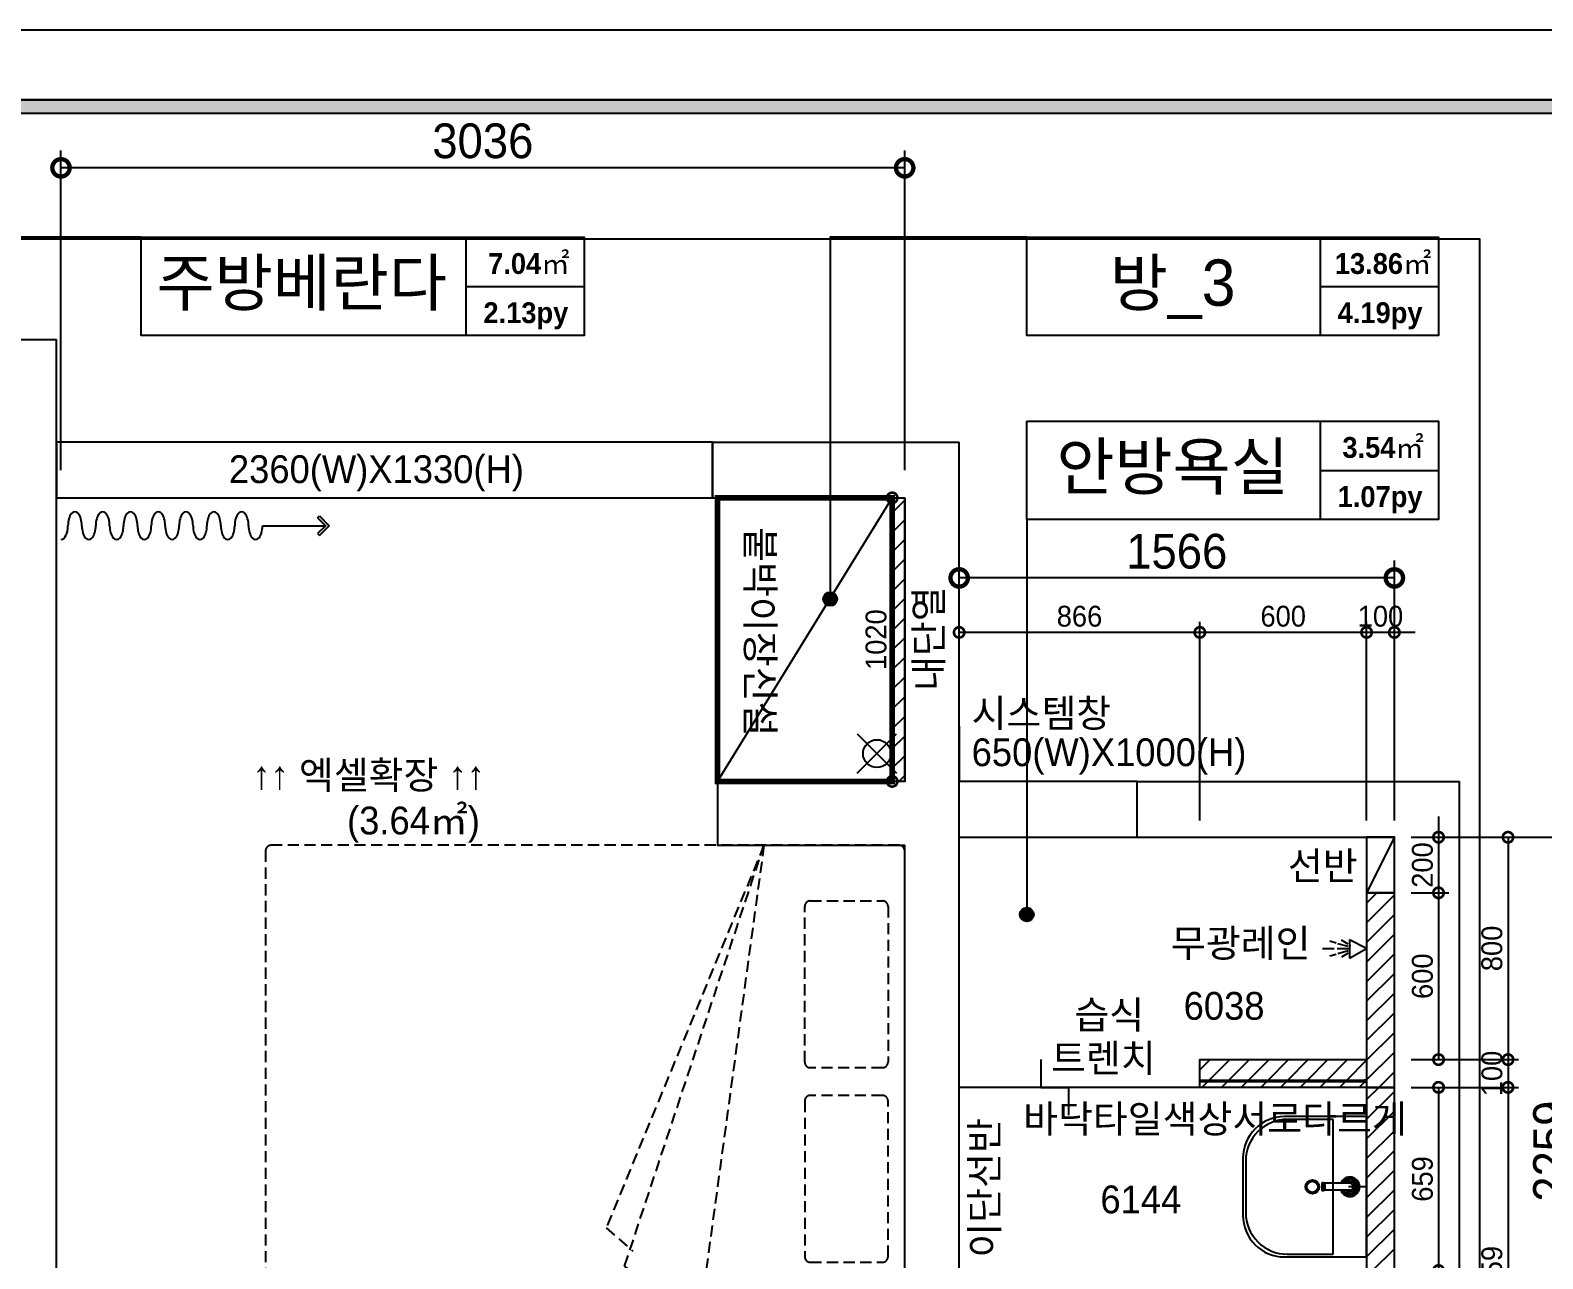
# Model space of a CAD drawing. Header units: inches. Extents: x -55157 to -7160, y -122257 to -52101.
# Drawn here: x -41778 to -36335, y -91164 to -86744 of the extents above; entities that cross this region are included whole.
import ezdxf
from ezdxf.enums import TextEntityAlignment as Align

# ---------------------------------------------------------------- set-up
doc = ezdxf.new("R2010")
doc.units = ezdxf.units.IN
doc.header["$LTSCALE"] = 50
doc.header["$MEASUREMENT"] = 0
doc.linetypes.add('DH-HID2', pattern=[1.2, 0.8, -0.4])
doc.linetypes.add('HID', pattern=[2.5, 1.5, -1])
for name, color, linetype in [('0-ELC TEXT', 7, 'Continuous'), ('01. F-소품', 3, 'Continuous'), ('03-TEXT', 3, 'Continuous'), ('03-WAL NEW', 3, 'Continuous'), ('06-FUR', 6, 'Continuous'), ('07-DIM WAL', 5, 'Continuous'), ('3.기호.계단선', 30, 'Continuous'), ('BATH', 4, 'Continuous'), ('CO-BATH', 6, 'Continuous'), ('E-HAT', 251, 'Continuous'), ('FORM(YOURNAME)-1', 1, 'Continuous'), ('FORM(YOURNAME)-11', 1, 'Continuous'), ('FU-FURM', 251, 'DH-HID2'), ('TOILET-1', 6, 'Continuous'), ('도면층2', 2, 'Continuous'), ('도면층4', 4, 'Continuous'), ('욕실마감선', 4, 'Continuous')]:
    doc.layers.add(name, color=color, linetype=linetype)
doc.styles.add('YOURNAME', font='HY울릉도M.TTF')
doc.styles.add('넥슨고딕', font='NEXONLv1GothicBold.ttf')
doc.styles.add('스타일1', font='HY울릉도M.TTF')
doc.styles.add('코레일둥고', font='Korail_Round_Gothic_Medium.ttf')
doc.dimstyles.new('30', dxfattribs={"dimscale": 30, "dimtxt": 2.5, "dimasz": 2.5, "dimexe": 1.25, "dimexo": 2, "dimtad": 1, "dimdec": 0, "dimtxsty": '스타일1', "dimblk": 'DOTSMALL', "dimcen": 2.5, "dimclrd": 1, "dimclre": 1, "dimclrt": 2, "dimadec": 0, "dimazin": 0, "dimtfac": 1, "dimtix": 1, "dimtmove": 0, "dimatfit": 3, "dimldrblk": 'DOTSMALL', "dimfxl": 1.25, "dimarcsym": 0})
doc.dimstyles.new('50', dxfattribs={"dimscale": 50, "dimtxt": 2.5, "dimasz": 2.5, "dimexe": 1.25, "dimexo": 2, "dimtad": 1, "dimtxsty": '스타일1', "dimblk": 'DOTSMALL', "dimcen": 2.5, "dimclrd": 1, "dimclre": 1, "dimclrt": 2, "dimadec": 0, "dimazin": 0, "dimtfac": 1, "dimtix": 1, "dimtmove": 0, "dimatfit": 3, "dimldrblk": 'DOTSMALL', "dimfxl": 1.25, "dimarcsym": 0})
pattern_1 = [(45, (0, -34106.21), (-35.35534, 35.35534), [])]

# ---------------------------------------------------------------- blocks, each defined once
blk = doc.blocks.new('FORM-ELEVATION')
at = {"layer": 'FORM(YOURNAME)-11'}
h = blk.add_hatch(color=256, dxfattribs=at)
h.dxf.hatch_style = 1
h.paths.add_polyline_path([(-10309, 35708), (71691, 35708), (71691, 35508), (-10309, 35508)])
h.paths.add_polyline_path([(-10309, -21492), (71691, -21492), (71691, -21692), (-10309, -21692)])
at = {"layer": 'Defpoints', "color": 158}
for points in [[(-10309, -21692), (71691, -21692), (71691, 35708), (-10309, 35708)], [(-8309, 33708), (61071, 33708), (61071, -19692), (-8309, -19692)]]:
    blk.add_lwpolyline(points, close=True, dxfattribs=at)
at = {"layer": 'FORM(YOURNAME)-11', "color": 250}
blk.add_lwpolyline([(-11309, -22692), (72691, -22692), (72691, 36708), (-11309, 36708)], close=True, dxfattribs=at)
at = {"layer": 'FORM(YOURNAME)-11'}
blk.add_lwpolyline([(-10309, 35708), (71691, 35708), (71691, 35508), (-10309, 35508)], close=True, dxfattribs=at)
at = {"layer": 'FORM(YOURNAME)-11', "color": 3, "style": 'YOURNAME'}
for tag, height, p in [('1', 450, (71041, -1219)), ('2', 450, (71041, -1863)), ('3', 450, (71041, -3150)), ('4', 450, (71041, -5081)), ('5', 515, (71041, -7398)), ('6', 515, (71041, -9650)), ('7', 515, (71041, -11903)), ('8', 515, (71041, -14155)), ('9', 515, (71041, -16408)), ('10', 515, (66791, -18596)), ('11', 515, (71041, -18660)), ('12', 515, (66791, -20848)), ('13', 515, (71041, -20848))]:
    blk.add_attdef(tag, text='', height=height, dxfattribs=at).set_placement(p, align=Align.MIDDLE_RIGHT)
blk = doc.blocks.new('vudauseh')
for p, q in [((-38801.7, -55169.5), (-38660.3, -55311)), ((-38801.7, -55311), (-38660.3, -55169.5))]:
    blk.add_line(p, q)
blk.add_circle((-38731, -55240.2), 50)
at = {"layer": '도면층2'}
for p, q in [((-42952.7, -53750.2), (-41682.7, -53750.2)), ((-41682.7, -59085.2), (-41682.7, -53750.2)), ((-39322.7, -54120.2), (-38435, -54120.2)), ((-39322.7, -54120.2), (-39322.7, -54320.2)), ((-38435, -57800.2), (-38435, -54120.2)), ((-39322.7, -54320.2), (-38631, -54320.2)), ((-38631, -55340.2), (-38631, -54320.2)), ((-38435, -55341.2), (-38435, -55141.2)), ((-37795, -55341.2), (-36635, -55341.2)), ((-37795, -55541.2), (-37795, -55341.2)), ((-37795, -55541.2), (-37795, -55341.2)), ((-36635, -66300.2), (-36635, -55341.2)), ((-37795, -55541.2), (-36869, -55541.2)), ((-36869, -57800.2), (-36869, -55541.2)), ((-38631, -58130.2), (-38631, -55570.2))]:
    blk.add_line(p, q, dxfattribs=at)
blk.add_lwpolyline([(-38631, -55340.2), (-39305, -55340.2), (-39305, -55570.2), (-38631, -55570.2)], dxfattribs=at)
at = {"layer": '도면층4'}
for p, q in [((-38435, -55141.2), (-38435, -55341.2)), ((-37795, -55341.2), (-38435, -55341.2)), ((-37795, -55541.2), (-37795, -55341.2)), ((-38435, -55541.2), (-37795, -55541.2))]:
    blk.add_line(p, q, dxfattribs=at)
blk.add_lwpolyline([(-41682.7, -54320.2), (-39322.7, -54320.2), (-39322.7, -54120.2), (-41682.7, -54120.2)], close=True, dxfattribs=at)
at = {"layer": '0-ELC TEXT', "style": '코레일둥고'}
for s, p in [('2360(W)X1330(H)', (-41062.7, -54267)), ('시스템창', (-38390.1, -55145)), ('650(W)X1000(H)', (-38390.1, -55285.4))]:
    blk.add_text(s, height=100, dxfattribs=at).set_placement(p)
blk = doc.blocks.new('B-003')
blk.add_line((0, 0), (0, -65))
at = {"layer": 'CO-BATH'}
for p, q in [((-252.5, 0), (-252.5, -295)), ((252.5, 0), (-252.5, 0)), ((252.5, -295), (252.5, 0)), ((-102.5, -445), (102.5, -445))]:
    blk.add_line(p, q, dxfattribs=at)
at = {"layer": 'CO-BATH', "color": 8}
for p, q in [((-12.5, -60), (-12.5, -150.5)), ((12.5, -60), (12.5, -150.5)), ((-242.5, -120), (-242.5, -285)), ((242.5, -120), (-242.5, -120)), ((-14.5, -155.5), (-14.5, -160.5)), ((-14.5, -160.5), (14.5, -160.5)), ((-13.5, -150.5), (-13.5, -155.5)), ((13.5, -150.5), (13.5, -155.5)), ((14.5, -155.5), (14.5, -160.5)), ((242.5, -285), (242.5, -120)), ((-92.5, -435), (92.5, -435))]:
    blk.add_line(p, q, dxfattribs=at)
at = {"layer": 'CO-BATH', "color": 251}
for p, q in [((-14.5, -155.5), (14.5, -155.5)), ((-13.5, -150.5), (13.5, -150.5))]:
    blk.add_line(p, q, dxfattribs=at)
at = {"layer": 'CO-BATH', "color": 8}
blk.add_circle((0, -195), 25, dxfattribs=at)
at = {"layer": 'CO-BATH', "color": 251}
blk.add_circle((0, -195), 20, dxfattribs=at)
at = {"layer": 'CO-BATH', "color": 8}
for centre, radius, start, end in [((0, -60), 35, 290.9248, 249.0751), ((0, -60), 12.5, 360, 180), ((-92.5, -285), 150, 180, 270), ((92.5, -285), 150, 270, 0)]:
    blk.add_arc(centre, radius, start, end, dxfattribs=at)
at = {"layer": 'CO-BATH', "color": 251}
for radius, start, end in [(30, 294.6243, 245.3757), (25, 300, 240), (18, 313.9829, 226.017)]:
    blk.add_arc((0, -60), radius, start, end, dxfattribs=at)
at = {"layer": 'CO-BATH'}
for centre, start, end in [((-102.5, -295), 180, 270), ((102.5, -295), 270, 0)]:
    blk.add_arc(centre, 150, start, end, dxfattribs=at)
blk = doc.blocks.new('AC-8')
at = {"layer": 'BATH'}
for p, q in [((-50.8, 54), (-0.1, 142.7)), ((-0.1, 142.7), (45.4, 54)), ((45.4, 54), (-50.8, 54)), ((-24.7, 46.5), (-46.3, 12.2)), ((-13.5, 47.3), (-27.7, -7.9)), ((-1.6, 49.5), (-1.6, -10.8)), ((10.4, 47.3), (24.5, -7.9)), ((21.6, 46.5), (43.2, 12.2)), ((-31.4, -16.2), (-41.1, -49)), ((-1.6, -27.3), (-1.6, -88.5)), ((28.3, -16.2), (38, -49))]:
    blk.add_line(p, q, dxfattribs=at)
blk = doc.blocks.new('A$C1AC25B95')
at = {"layer": '욕실마감선', "color": 8}
for p, q in [((28.3, 72.3), (28.3, 75)), ((53.3, 73.7), (53.3, 75))]:
    blk.add_line(p, q, dxfattribs=at)
at = {"layer": 'TOILET-1', "linetype": 'Continuous', "xscale": 0.873786407766195, "yscale": 0.873786407766195, "zscale": 0.873786407766195, "rotation": 180}
blk.add_blockref('AC-8', (39.7, 124.7), dxfattribs=at)
blk = doc.blocks.new('B-803S')
at = {"layer": 'CO-BATH'}
for p, q in [((7.5, 1980), (7.5, 20)), ((12.5, 1980), (12.5, 20))]:
    blk.add_line(p, q, dxfattribs=at)
at = {"layer": 'CO-BATH', "color": 8}
blk.add_lwpolyline([(0, 2000), (20, 2000), (20, 0), (0, 0)], close=True, dxfattribs=at)
at = {"layer": 'CO-BATH'}
for points in [[(0, 2000), (0, 1970), (5, 1970), (5, 1980), (15, 1980), (15, 1970), (20, 1970), (20, 2000)], [(0, 0), (0, 30), (5, 30), (5, 20), (15, 20), (15, 30), (20, 30), (20, 0)]]:
    blk.add_lwpolyline(points, close=True, dxfattribs=at)
blk = doc.blocks.new('_DOTSMALL')
at = {"color": 0, "linetype": 'ByBlock', "const_width": 0.5}
blk.add_lwpolyline([(-0.0625, 0, 1), (0.0625, 0, 1)], format="xyb", close=True, dxfattribs=at)
blk = doc.blocks.new('*D168')
at = {"layer": '07-DIM WAL', "color": 1, "lineweight": -2, "transparency": 16777216}
for p, q in [((-36769, -89647.4), (-36147.5, -89647.4)), ((-36210, -91906.4), (-36210, -89647.4)), ((-36769, -91906.4), (-36147.5, -91906.4))]:
    blk.add_line(p, q, dxfattribs=at)
at = {"layer": 'Defpoints', "color": 0, "transparency": 16777216}
for p in [(-36869, -89647.4), (-36210, -89647.4), (-36869, -91906.4)]:
    blk.add_point(p, dxfattribs=at)
at = {"layer": '07-DIM WAL', "color": 1, "lineweight": -2, "transparency": 16777216, "xscale": 125, "yscale": 125, "zscale": 125}
for p, rotation in [((-36210, -89647.4), 90), ((-36210, -91906.4), 270)]:
    blk.add_blockref('_DOTSMALL', p, dxfattribs=dict(at, rotation=rotation))
at = {"layer": '07-DIM WAL', "color": 2, "transparency": 16777216, "insert": (-36306.1, -90776.9), "char_height": 125, "attachment_point": 5, "rotation": 90, "style": '스타일1'}
blk.add_mtext('2259', dxfattribs=at)
blk = doc.blocks.new('*D169')
at = {"layer": '07-DIM WAL', "color": 1, "lineweight": -2, "transparency": 16777216}
for p, q in [((-36809, -89647.4), (-36422.5, -89647.4)), ((-36460, -89647.4), (-36460, -90447.4)), ((-36809, -90447.4), (-36422.5, -90447.4))]:
    blk.add_line(p, q, dxfattribs=at)
at = {"layer": 'Defpoints', "color": 0, "transparency": 16777216}
for p in [(-36869, -89647.4), (-36869, -90447.4), (-36460, -90447.4)]:
    blk.add_point(p, dxfattribs=at)
at = {"layer": '07-DIM WAL', "color": 1, "lineweight": -2, "transparency": 16777216, "xscale": 75, "yscale": 75, "zscale": 75}
for p, rotation in [((-36460, -89647.4), 90), ((-36460, -90447.4), 270)]:
    blk.add_blockref('_DOTSMALL', p, dxfattribs=dict(at, rotation=rotation))
at = {"layer": '07-DIM WAL', "color": 2, "transparency": 16777216, "insert": (-36517.8, -90047.4), "char_height": 75, "attachment_point": 5, "rotation": 90, "style": '스타일1'}
blk.add_mtext('800', dxfattribs=at)
blk = doc.blocks.new('*D170')
at = {"layer": '07-DIM WAL', "color": 1, "lineweight": -2, "transparency": 16777216}
for p, q in [((-36460, -90372.4), (-36460, -90622.4)), ((-36809, -90447.4), (-36422.5, -90447.4)), ((-36809, -90547.4), (-36422.5, -90547.4))]:
    blk.add_line(p, q, dxfattribs=at)
at = {"layer": 'Defpoints', "color": 0, "transparency": 16777216}
for p in [(-36869, -90447.4), (-36869, -90547.4), (-36460, -90547.4)]:
    blk.add_point(p, dxfattribs=at)
at = {"layer": '07-DIM WAL', "color": 1, "lineweight": -2, "transparency": 16777216, "xscale": 75, "yscale": 75, "zscale": 75}
for p, rotation in [((-36460, -90447.4), 270), ((-36460, -90547.4), 90)]:
    blk.add_blockref('_DOTSMALL', p, dxfattribs=dict(at, rotation=rotation))
at = {"layer": '07-DIM WAL', "color": 2, "transparency": 16777216, "insert": (-36517.7, -90497.4), "char_height": 75, "attachment_point": 5, "rotation": 90, "style": '스타일1'}
blk.add_mtext('100', dxfattribs=at)
blk = doc.blocks.new('*D171')
at = {"layer": '07-DIM WAL', "color": 1, "lineweight": -2, "transparency": 16777216}
for p, q in [((-36809, -90547.4), (-36422.5, -90547.4)), ((-36460, -90547.4), (-36460, -91906.4)), ((-36809, -91906.4), (-36422.5, -91906.4))]:
    blk.add_line(p, q, dxfattribs=at)
at = {"layer": 'Defpoints', "color": 0, "transparency": 16777216}
for p in [(-36869, -90547.4), (-36869, -91906.4), (-36460, -91906.4)]:
    blk.add_point(p, dxfattribs=at)
at = {"layer": '07-DIM WAL', "color": 1, "lineweight": -2, "transparency": 16777216, "xscale": 75, "yscale": 75, "zscale": 75}
for p, rotation in [((-36460, -90547.4), 90), ((-36460, -91906.4), 270)]:
    blk.add_blockref('_DOTSMALL', p, dxfattribs=dict(at, rotation=rotation))
at = {"layer": '07-DIM WAL', "color": 2, "transparency": 16777216, "insert": (-36517.8, -91226.9), "char_height": 75, "attachment_point": 5, "rotation": 90, "style": '스타일1'}
blk.add_mtext('1359', dxfattribs=at)
blk = doc.blocks.new('*D172')
at = {"layer": '07-DIM WAL', "color": 1, "lineweight": -2, "transparency": 16777216}
for p, q in [((-36710, -89572.4), (-36710, -89922.4)), ((-36809, -89647.4), (-36672.5, -89647.4)), ((-36809, -89847.4), (-36672.5, -89847.4))]:
    blk.add_line(p, q, dxfattribs=at)
at = {"layer": 'Defpoints', "color": 0, "transparency": 16777216}
for p in [(-36869, -89647.4), (-36869, -89847.4), (-36710, -89847.4)]:
    blk.add_point(p, dxfattribs=at)
at = {"layer": '07-DIM WAL', "color": 1, "lineweight": -2, "transparency": 16777216, "xscale": 75, "yscale": 75, "zscale": 75}
for p, rotation in [((-36710, -89647.4), 270), ((-36710, -89847.4), 90)]:
    blk.add_blockref('_DOTSMALL', p, dxfattribs=dict(at, rotation=rotation))
at = {"layer": '07-DIM WAL', "color": 2, "transparency": 16777216, "insert": (-36767.7, -89747.4), "char_height": 75, "attachment_point": 5, "rotation": 90, "style": '스타일1'}
blk.add_mtext('200', dxfattribs=at)
blk = doc.blocks.new('*D173')
at = {"layer": '07-DIM WAL', "color": 1, "lineweight": -2, "transparency": 16777216}
for p, q in [((-36809, -89847.4), (-36672.5, -89847.4)), ((-36710, -89847.4), (-36710, -90447.4)), ((-36809, -90447.4), (-36672.5, -90447.4))]:
    blk.add_line(p, q, dxfattribs=at)
at = {"layer": 'Defpoints', "color": 0, "transparency": 16777216}
for p in [(-36869, -89847.4), (-36869, -90447.4), (-36710, -90447.4)]:
    blk.add_point(p, dxfattribs=at)
at = {"layer": '07-DIM WAL', "color": 1, "lineweight": -2, "transparency": 16777216, "xscale": 75, "yscale": 75, "zscale": 75}
for p, rotation in [((-36710, -89847.4), 90), ((-36710, -90447.4), 270)]:
    blk.add_blockref('_DOTSMALL', p, dxfattribs=dict(at, rotation=rotation))
at = {"layer": '07-DIM WAL', "color": 2, "transparency": 16777216, "insert": (-36767.8, -90147.4), "char_height": 75, "attachment_point": 5, "rotation": 90, "style": '스타일1'}
blk.add_mtext('600', dxfattribs=at)
blk = doc.blocks.new('*D174')
at = {"layer": '07-DIM WAL', "color": 1, "lineweight": -2, "transparency": 16777216}
for p, q in [((-36809, -90547.4), (-36672.5, -90547.4)), ((-36710, -90547.4), (-36710, -91206.4)), ((-36809, -91206.4), (-36672.5, -91206.4))]:
    blk.add_line(p, q, dxfattribs=at)
at = {"layer": 'Defpoints', "color": 0, "transparency": 16777216}
for p in [(-36869, -90547.4), (-36869, -91206.4), (-36710, -91206.4)]:
    blk.add_point(p, dxfattribs=at)
at = {"layer": '07-DIM WAL', "color": 1, "lineweight": -2, "transparency": 16777216, "xscale": 75, "yscale": 75, "zscale": 75}
for p, rotation in [((-36710, -90547.4), 90), ((-36710, -91206.4), 270)]:
    blk.add_blockref('_DOTSMALL', p, dxfattribs=dict(at, rotation=rotation))
at = {"layer": '07-DIM WAL', "color": 2, "transparency": 16777216, "insert": (-36767.8, -90876.9), "char_height": 75, "attachment_point": 5, "rotation": 90, "style": '스타일1'}
blk.add_mtext('659', dxfattribs=at)
blk = doc.blocks.new('*D177')
at = {"layer": '07-DIM WAL', "color": 1, "lineweight": -2, "transparency": 16777216}
for p, q in [((-38435, -89547.4), (-38435, -88651.9)), ((-36869, -89547.4), (-36869, -88651.9)), ((-36869, -88714.4), (-38435, -88714.4))]:
    blk.add_line(p, q, dxfattribs=at)
at = {"layer": 'Defpoints', "color": 0, "transparency": 16777216}
for p in [(-38435, -88714.4), (-38435, -89647.4), (-36869, -89647.4)]:
    blk.add_point(p, dxfattribs=at)
at = {"layer": '07-DIM WAL', "color": 1, "lineweight": -2, "transparency": 16777216, "xscale": 125, "yscale": 125, "zscale": 125, "rotation": 180}
blk.add_blockref('_DOTSMALL', (-38435, -88714.4), dxfattribs=at)
at = {"layer": '07-DIM WAL', "color": 1, "lineweight": -2, "transparency": 16777216, "xscale": 125, "yscale": 125, "zscale": 125}
blk.add_blockref('_DOTSMALL', (-36869, -88714.4), dxfattribs=at)
at = {"layer": '07-DIM WAL', "color": 2, "transparency": 16777216, "insert": (-37652, -88619.2), "char_height": 125, "attachment_point": 5, "style": '스타일1'}
blk.add_mtext('1566', dxfattribs=at)
blk = doc.blocks.new('*D178')
at = {"layer": '07-DIM WAL', "color": 1, "lineweight": -2, "transparency": 16777216}
for p, q in [((-36969, -89587.4), (-36969, -88872.9)), ((-36869, -89587.4), (-36869, -88872.9)), ((-36794, -88910.4), (-37044, -88910.4))]:
    blk.add_line(p, q, dxfattribs=at)
at = {"layer": 'Defpoints', "color": 0, "transparency": 16777216}
for p in [(-36969, -88910.4), (-36969, -89647.4), (-36869, -89647.4)]:
    blk.add_point(p, dxfattribs=at)
at = {"layer": '07-DIM WAL', "color": 1, "lineweight": -2, "transparency": 16777216, "xscale": 75, "yscale": 75, "zscale": 75}
blk.add_blockref('_DOTSMALL', (-36969, -88910.4), dxfattribs=at)
at = {"layer": '07-DIM WAL', "color": 1, "lineweight": -2, "transparency": 16777216, "xscale": 75, "yscale": 75, "zscale": 75, "rotation": 180}
blk.add_blockref('_DOTSMALL', (-36869, -88910.4), dxfattribs=at)
at = {"layer": '07-DIM WAL', "color": 2, "transparency": 16777216, "insert": (-36919, -88852.7), "char_height": 75, "attachment_point": 5, "style": '스타일1'}
blk.add_mtext('100', dxfattribs=at)
blk = doc.blocks.new('*D179')
at = {"layer": '07-DIM WAL', "color": 1, "lineweight": -2, "transparency": 16777216}
for p, q in [((-37569, -89587.4), (-37569, -88872.9)), ((-36969, -89587.4), (-36969, -88872.9)), ((-36969, -88910.4), (-37569, -88910.4))]:
    blk.add_line(p, q, dxfattribs=at)
at = {"layer": 'Defpoints', "color": 0, "transparency": 16777216}
for p in [(-37569, -88910.4), (-37569, -89647.4), (-36969, -89647.4)]:
    blk.add_point(p, dxfattribs=at)
at = {"layer": '07-DIM WAL', "color": 1, "lineweight": -2, "transparency": 16777216, "xscale": 75, "yscale": 75, "zscale": 75, "rotation": 180}
blk.add_blockref('_DOTSMALL', (-37569, -88910.4), dxfattribs=at)
at = {"layer": '07-DIM WAL', "color": 1, "lineweight": -2, "transparency": 16777216, "xscale": 75, "yscale": 75, "zscale": 75}
blk.add_blockref('_DOTSMALL', (-36969, -88910.4), dxfattribs=at)
at = {"layer": '07-DIM WAL', "color": 2, "transparency": 16777216, "insert": (-37269, -88852.6), "char_height": 75, "attachment_point": 5, "style": '스타일1'}
blk.add_mtext('600', dxfattribs=at)
blk = doc.blocks.new('*D180')
at = {"layer": '07-DIM WAL', "color": 1, "lineweight": -2, "transparency": 16777216}
for p, q in [((-38435, -89587.4), (-38435, -88872.9)), ((-37569, -89587.4), (-37569, -88872.9)), ((-37569, -88910.4), (-38435, -88910.4))]:
    blk.add_line(p, q, dxfattribs=at)
at = {"layer": 'Defpoints', "color": 0, "transparency": 16777216}
for p in [(-38435, -88910.4), (-38435, -89647.4), (-37569, -89647.4)]:
    blk.add_point(p, dxfattribs=at)
at = {"layer": '07-DIM WAL', "color": 1, "lineweight": -2, "transparency": 16777216, "xscale": 75, "yscale": 75, "zscale": 75, "rotation": 180}
blk.add_blockref('_DOTSMALL', (-38435, -88910.4), dxfattribs=at)
at = {"layer": '07-DIM WAL', "color": 1, "lineweight": -2, "transparency": 16777216, "xscale": 75, "yscale": 75, "zscale": 75}
blk.add_blockref('_DOTSMALL', (-37569, -88910.4), dxfattribs=at)
at = {"layer": '07-DIM WAL', "color": 2, "transparency": 16777216, "insert": (-38002, -88852.6), "char_height": 75, "attachment_point": 5, "style": '스타일1'}
blk.add_mtext('866', dxfattribs=at)
blk = doc.blocks.new('*D181')
at = {"layer": '07-DIM WAL', "color": 1, "lineweight": -2, "transparency": 16777216}
for p, q in [((-41667, -88326.4), (-41667, -87176.4)), ((-38631, -88326.4), (-38631, -87176.4)), ((-38631, -87238.9), (-41667, -87238.9))]:
    blk.add_line(p, q, dxfattribs=at)
at = {"layer": 'Defpoints', "color": 0, "transparency": 16777216}
for p in [(-41667, -87238.9), (-41667, -88426.4), (-38631, -88426.4)]:
    blk.add_point(p, dxfattribs=at)
at = {"layer": '07-DIM WAL', "color": 1, "lineweight": -2, "transparency": 16777216, "xscale": 125, "yscale": 125, "zscale": 125, "rotation": 180}
blk.add_blockref('_DOTSMALL', (-41667, -87238.9), dxfattribs=at)
at = {"layer": '07-DIM WAL', "color": 1, "lineweight": -2, "transparency": 16777216, "xscale": 125, "yscale": 125, "zscale": 125}
blk.add_blockref('_DOTSMALL', (-38631, -87238.9), dxfattribs=at)
at = {"layer": '07-DIM WAL', "color": 2, "transparency": 16777216, "insert": (-40149, -87142.6), "char_height": 125, "attachment_point": 5, "style": '스타일1'}
blk.add_mtext('3036', dxfattribs=at)
blk = doc.blocks.new('*D225')
at = {"layer": '07-DIM WAL', "color": 1, "lineweight": -2, "transparency": 16777216}
for p, q in [((-38736, -88426.4), (-38713.5, -88426.4)), ((-38676, -88426.4), (-38676, -89446.4)), ((-38736, -89446.4), (-38713.5, -89446.4))]:
    blk.add_line(p, q, dxfattribs=at)
at = {"layer": 'Defpoints', "color": 0, "transparency": 16777216}
for p in [(-38676, -88426.4), (-38676, -89446.4), (-38676, -89446.4)]:
    blk.add_point(p, dxfattribs=at)
at = {"layer": '07-DIM WAL', "color": 1, "lineweight": -2, "transparency": 16777216, "xscale": 75, "yscale": 75, "zscale": 75}
for p, rotation in [((-38676, -88426.4), 90), ((-38676, -89446.4), 270)]:
    blk.add_blockref('_DOTSMALL', p, dxfattribs=dict(at, rotation=rotation))
at = {"layer": '07-DIM WAL', "color": 2, "transparency": 16777216, "insert": (-38733.7, -88936.4), "char_height": 75, "attachment_point": 5, "rotation": 90, "style": '스타일1'}
blk.add_mtext('1020', dxfattribs=at)
blk = doc.blocks.new('FFSFDF')
at = {"layer": '01. F-소품'}
blk.add_hatch(color=8, dxfattribs=at).paths.add_polyline_path([(1567672.9, 1746751.1), (1567679.9, 1746744.1), (1567715.3, 1746779.4), (1567679.9, 1746814.8), (1567672.9, 1746807.7), (1567701.2, 1746779.4)])
at = {"layer": '01. F-소품', "color": 8}
for p, q in [((1567672.9, 1746807.7), (1567679.9, 1746814.8)), ((1567474.8, 1746779.4), (1567701.2, 1746779.4)), ((1567672.9, 1746751.1), (1567679.9, 1746744.1))]:
    blk.add_line(p, q, dxfattribs=at)
for points in [[(1567672.9, 1746807.7), (1567701.2, 1746779.4), (1567672.9, 1746751.1)], [(1567679.9, 1746814.8), (1567715.3, 1746779.4), (1567679.9, 1746744.1)]]:
    blk.add_lwpolyline(points, dxfattribs=at)
for centre, start_param, end_param in [((1566799.8, 1746779.4), 1.570796, 4.712389), ((1566899.8, 1746779.4), 1.570796, 4.712389), ((1566999.8, 1746779.4), 1.570796, 4.712389), ((1567099.8, 1746779.4), 1.570796, 4.712389), ((1567199.8, 1746779.4), 1.570796, 4.712389), ((1567299.8, 1746779.4), 1.570796, 4.712389), ((1567399.8, 1746779.4), 1.570796, 4.712389), ((1566749.8, 1746779.4), 6.283185, 7.853982), ((1566849.8, 1746779.4), 4.712389, 7.853982), ((1566949.8, 1746779.4), 4.712389, 7.853982), ((1567049.8, 1746779.4), 4.712389, 7.853982), ((1567149.8, 1746779.4), 4.712389, 7.853982), ((1567249.8, 1746779.4), 4.712389, 7.853982), ((1567349.8, 1746779.4), 4.712389, 7.853982), ((1567449.8, 1746779.4), 4.712389, 7.853982)]:
    blk.add_ellipse(centre, major_axis=(0, -50), ratio=0.5, start_param=start_param, end_param=end_param, dxfattribs=at)
blk = doc.blocks.new('F-701-3')
at = {"layer": 'FU-FURM'}
for p, q in [((-850, -506.5), (526, -1074)), ((664, -1008), (-850, -506.5)), ((-850, -506.5), (850, -738)), ((850, -738), (664, -1008)), ((526, -1074), (610, -978))]:
    blk.add_line(p, q, dxfattribs=at)
for points in [[(-830, -2300), (830, -2300, 0.414214), (850, -2280), (850, -20, 0.414214), (830, 0), (-830, 0, 0.414214), (-850, -20), (-850, -2280, 0.414214)], [(-70, -360), (-630, -360, -0.414214), (-650, -340), (-650, -80, -0.414214), (-630, -60), (-70, -60, -0.414214), (-50, -80), (-50, -340, -0.414214)], [(70, -360), (630, -360, 0.414214), (650, -340), (650, -80, 0.414214), (630, -60), (70, -60, 0.414214), (50, -80), (50, -340, 0.414214)]]:
    blk.add_lwpolyline(points, format="xyb", close=True, dxfattribs=at)

msp = doc.modelspace()

# ---------------------------------------------------------------- hatches: boundary and pattern name
at = {"layer": '0-ELC TEXT'}
h = msp.add_hatch(color=256, dxfattribs=at)
h.dxf.hatch_style = 1
edge = h.paths.add_edge_path()
edge.add_arc((-38899.226, -88790.293), 25, 90, 450)
h = msp.add_hatch(color=256, dxfattribs=at)
h.dxf.hatch_style = 1
edge = h.paths.add_edge_path()
edge.add_arc((-38899.226, -88790.293), 25, 90, 450)
h = msp.add_hatch(color=256, dxfattribs=at)
h.dxf.hatch_style = 1
edge = h.paths.add_edge_path()
edge.add_arc((-38191.862, -89925.686), 25, 90, 450)
h = msp.add_hatch(color=256, dxfattribs=at)
h.dxf.hatch_style = 1
edge = h.paths.add_edge_path()
edge.add_arc((-38191.862, -89925.686), 25, 90, 450)
at = {"layer": '03-WAL NEW'}
h = msp.add_hatch(dxfattribs=at)
h.set_pattern_fill('_USER', color=256, scale=50, angle=45, pattern_type=0)
h.set_pattern_definition(pattern_1)
h.paths.add_polyline_path([(-36968.967, -90547.45), (-36868.967, -90547.45), (-36868.967, -89847.45), (-36968.967, -89847.45)])
at = {"layer": '3.기호.계단선'}
h = msp.add_hatch(dxfattribs=at)
h.set_pattern_fill('_USER', color=256, scale=50, angle=45, pattern_type=0)
h.set_pattern_definition(pattern_1)
h.paths.add_polyline_path([(-38630.967, -88426.45), (-38630.967, -89446.45), (-38675.967, -89446.45), (-38675.967, -88426.45)])
at = {"layer": 'E-HAT'}
h = msp.add_hatch(dxfattribs=at)
h.set_pattern_fill('_USER', color=256, scale=50, angle=45, pattern_type=0)
h.set_pattern_definition(pattern_1)
h.paths.add_polyline_path([(-36968.967, -90447.45), (-37568.967, -90447.45), (-37568.967, -90521.45), (-37559.969, -90521.45), (-36977.967, -90521.45), (-36968.967, -90521.45)])
h.paths.add_polyline_path([(-37568.967, -90527.45), (-37568.967, -90547.45), (-36968.967, -90547.45), (-36968.967, -90527.45), (-36977.967, -90527.45), (-37559.969, -90527.45)])
h = msp.add_hatch(dxfattribs=at)
h.set_pattern_fill('_USER', color=256, scale=50, angle=45, pattern_type=0)
h.set_pattern_definition(pattern_1)
h.paths.add_polyline_path([(-36868.967, -91206.45), (-36868.967, -90547.45), (-36968.967, -90547.45), (-36968.967, -91206.45)])
h.paths.add_polyline_path([(-36868.967, -91906.45), (-36868.967, -91806.45), (-36968.967, -91806.45), (-36968.967, -91906.45)])

# ---------------------------------------------------------------- linework, layer by layer
msp.add_line((-37568.967, -90547.45), (-38434.967, -90547.45))
msp.add_lwpolyline([(-38141.278, -90447.45), (-38141.278, -90547.45), (-38041.278, -90547.45), (-38041.278, -90647.45)])
at = {"layer": '0-ELC TEXT'}
for p, q in [((-40208.498, -87842.709), (-40208.498, -87488.95)), ((-37134.659, -87842.709), (-37134.659, -87488.95)), ((-40208.498, -87665.829), (-39783.806, -87665.829)), ((-37134.659, -87665.829), (-36709.967, -87665.829)), ((-37134.659, -88504.346), (-37134.659, -88150.587)), ((-37134.659, -88327.466), (-36709.967, -88327.466)), ((-38191.862, -88504.346), (-38191.862, -89925.686))]:
    msp.add_line(p, q, dxfattribs=at)
for points in [[(-41378.435, -87488.95), (-42372.131, -87488.95), (-42372.131, -88273.479)], [(-38191.862, -87488.95), (-38899.226, -87488.95), (-38899.226, -88790.293)]]:
    msp.add_lwpolyline(points, dxfattribs=at)
for points in [[(-41378.435, -87488.95), (-39783.806, -87488.95), (-39783.806, -87842.709), (-41378.435, -87842.709)], [(-38191.862, -87488.95), (-36709.967, -87488.95), (-36709.967, -87842.709), (-38191.862, -87842.709)], [(-38191.862, -88150.587), (-36709.967, -88150.587), (-36709.967, -88504.346), (-38191.862, -88504.346)]]:
    msp.add_lwpolyline(points, close=True, dxfattribs=at)
for centre in [(-38899.226, -88790.293), (-38899.226, -88790.293), (-38191.862, -89925.686), (-38191.862, -89925.686)]:
    msp.add_circle(centre, 25, dxfattribs=at)
at = {"layer": '03-WAL NEW'}
msp.add_line((-36968.967, -90547.45), (-36868.967, -90547.45), dxfattribs=at)
for points in [[(-36968.967, -90547.45), (-36868.967, -90547.45), (-36868.967, -89847.45), (-36968.967, -89847.45)], [(-36968.967, -91906.45), (-36868.967, -91906.45), (-36868.967, -90547.45), (-36968.967, -90547.45)]]:
    msp.add_lwpolyline(points, close=True, dxfattribs=at)
msp.add_lwpolyline([(-36968.967, -90547.45), (-37568.967, -90547.45), (-37568.967, -90447.45), (-36968.967, -90447.45), (-36968.967, -90547.45)], dxfattribs=at)
at = {"layer": '06-FUR'}
for p, q in [((-39304.967, -89446.45), (-38675.967, -88426.45)), ((-36868.967, -89647.45), (-36968.967, -89847.45))]:
    msp.add_line(p, q, dxfattribs=at)
for points in [[(-39304.967, -89446.45), (-38675.967, -89446.45), (-38675.967, -88426.45), (-39304.967, -88426.45)], [(-36968.967, -89847.45), (-36868.967, -89847.45), (-36868.967, -89647.45), (-36968.967, -89647.45)]]:
    msp.add_lwpolyline(points, close=True, dxfattribs=at)
at = {"layer": '3.기호.계단선', "color": 140, "linetype": 'HID', "const_width": 20}
msp.add_lwpolyline([(-39304.967, -88426.45), (-38675.967, -88426.45), (-38675.967, -89446.45), (-39304.967, -89446.45)], close=True, dxfattribs=at)
at = {"layer": '3.기호.계단선'}
msp.add_lwpolyline([(-38630.967, -88426.45), (-38630.967, -89446.45), (-38675.967, -89446.45), (-38675.967, -88426.45), (-38630.967, -88426.45)], dxfattribs=at)

# ---------------------------------------------------------------- block references
msp.add_blockref('vudauseh', (0, -34106.209))
at = {"color": 0}
msp.add_blockref('FFSFDF', (-1608416.73, -1835305.878), dxfattribs=at)
at = {"layer": '06-FUR', "xscale": -0.7874015748031495, "yscale": 0.7874015748031495, "zscale": 0.7874015748031495, "rotation": 89.99999999999986}
msp.add_blockref('A$C1AC25B95', (-36968.967, -90016.129), dxfattribs=at)
at = {"layer": '07-DIM WAL', "xscale": 0.3000010340288967, "yscale": 0.3000010340288967, "zscale": 0.3000010340288967, "rotation": 270}
msp.add_blockref('B-803S', (-37568.969, -90521.45), dxfattribs=at)
at = {"layer": '07-DIM WAL', "rotation": 270.0000000000001}
msp.add_blockref('B-003', (-36968.967, -90905.055), dxfattribs=at)
at = {"layer": 'FORM(YOURNAME)-1', "xscale": 0.2500000000000001, "yscale": 0.2500000000000001, "zscale": 0.2500000000000001}
msp.add_blockref('FORM-ELEVATION', (-51830.324, -95920.999), dxfattribs=at)
at = {"layer": 'FU-FURM', "rotation": 270}
msp.add_blockref('F-701-3', (-38630.9, -90526.45), dxfattribs=at)

# ---------------------------------------------------------------- texts
at = {"layer": '0-ELC TEXT', "style": '코레일둥고'}
for s, rotation, p in [('붙박이장신설', 270, (-39200.849, -88531.483)), ('이단선반', 90, (-38294.326, -91160.01))]:
    msp.add_text(s, height=100, rotation=rotation, dxfattribs=at).set_placement(p)
for s, p in [('선반', (-37252.108, -89800.004)), ('무광레인', (-37672.817, -90078.58)), ('습식', (-38020.463, -90336.451)), ('트렌치', (-38104.563, -90491.971)), ('바닥타일색상서로다르게', (-38204.782, -90710.895))]:
    msp.add_text(s, height=100, dxfattribs=at).set_placement(p)
at = {"layer": '03-TEXT'}
for s, height, style, p in [('주방베란다', 166.6667, '코레일둥고', (-40800.549, -87735.25)), ('7.04㎡', 75, '넥슨고딕', (-39983.233, -87620.744)), ('방_3', 166.6667, '코레일둥고', (-37666.745, -87735.25)), ('13.86㎡', 75, '넥슨고딕', (-36909.394, -87620.744)), ('2.13py', 75, '넥슨고딕', (-39994.184, -87797.623)), ('4.19py', 75, '넥슨고딕', (-36920.345, -87797.623)), ('안방욕실', 166.6667, '코레일둥고', (-37666.745, -88396.887)), ('3.54㎡', 75, '넥슨고딕', (-36909.394, -88282.381)), ('1.07py', 75, '넥슨고딕', (-36920.345, -88459.261))]:
    msp.add_text(s, height=height, dxfattribs=dict(at, style=style)).set_placement(p, align=Align.CENTER)
at = {"layer": '3.기호.계단선', "style": '코레일둥고'}
msp.add_text('내단열 ', height=100, rotation=90, dxfattribs=at).set_placement((-38494.906, -89121.225))
for s, p in [('↑↑ 엑셀확장 ↑↑', (-40978.034, -89473.455)), ('(3.64㎡)', (-40637.603, -89637.218))]:
    msp.add_text(s, height=100, dxfattribs=at).set_placement(p)
at = {"layer": '3.기호.계단선', "color": 140, "linetype": 'HID', "style": '코레일둥고'}
for s, p in [('6038', (-37627.308, -90304.097)), ('6144', (-37926.723, -91000.424))]:
    msp.add_text(s, height=100, dxfattribs=at).set_placement(p)

# ---------------------------------------------------------------- dimensions: what is measured, and where the dimension line sits
at = {"layer": '07-DIM WAL'}
for base, p1, p2, dimstyle, picture, middle in [((-41666.967, -87238.95), (-38630.967, -88426.45), (-41666.967, -88426.45), '50', '*D181', (-40148.967, -87142.62)), ((-38434.967, -88910.411), (-37568.967, -89647.45), (-38434.967, -89647.45), '30', '*D180', (-38001.967, -88852.563)), ((-37568.967, -88910.411), (-36968.967, -89647.45), (-37568.967, -89647.45), '30', '*D179', (-37268.967, -88852.613)), ((-36968.967, -88910.411), (-36868.967, -89647.45), (-36968.967, -89647.45), '30', '*D178', (-36918.967, -88852.663))]:
    dim = msp.add_linear_dim(base=base, p1=p1, p2=p2, dimstyle=dimstyle, dxfattribs=at)
    dim.commit()
    dim.dimension.update_dxf_attribs({"geometry": picture, "text_midpoint": middle})
for base, p1, p2, dimstyle, picture, middle in [((-38675.967, -89446.45), (-38675.967, -88426.45), (-38675.967, -89446.45), '30', '*D225', (-38733.715, -88936.45)), ((-36709.967, -89847.45), (-36868.967, -89647.45), (-36868.967, -89847.45), '30', '*D172', (-36767.715, -89747.45)), ((-36209.967, -89647.45), (-36868.967, -91906.45), (-36868.967, -89647.45), '50', '*D168', (-36306.13, -90776.95)), ((-36459.967, -90447.45), (-36868.967, -89647.45), (-36868.967, -90447.45), '30', '*D169', (-36517.765, -90047.45)), ((-36709.967, -90447.45), (-36868.967, -89847.45), (-36868.967, -90447.45), '30', '*D173', (-36767.765, -90147.45)), ((-36459.967, -90547.45), (-36868.967, -90447.45), (-36868.967, -90547.45), '30', '*D170', (-36517.715, -90497.45)), ((-36459.967, -91906.45), (-36868.967, -90547.45), (-36868.967, -91906.45), '30', '*D171', (-36517.765, -91226.95)), ((-36709.967, -91206.45), (-36868.967, -90547.45), (-36868.967, -91206.45), '30', '*D174', (-36767.815, -90876.95))]:
    dim = msp.add_linear_dim(base=base, p1=p1, p2=p2, angle=90, dimstyle=dimstyle, dxfattribs=at)
    dim.commit()
    dim.dimension.update_dxf_attribs({"geometry": picture, "text_midpoint": middle})
dim = msp.add_linear_dim(base=(-38434.967, -88714.448), p1=(-36868.967, -89647.45), p2=(-38434.967, -89647.45), dimstyle='50', override={"dimtfill": 0}, dxfattribs=at)
dim.commit()
dim.dimension.update_dxf_attribs({"geometry": '*D177', "text_midpoint": (-37651.967, -88619.2)})

doc.saveas('drawing.dxf')
